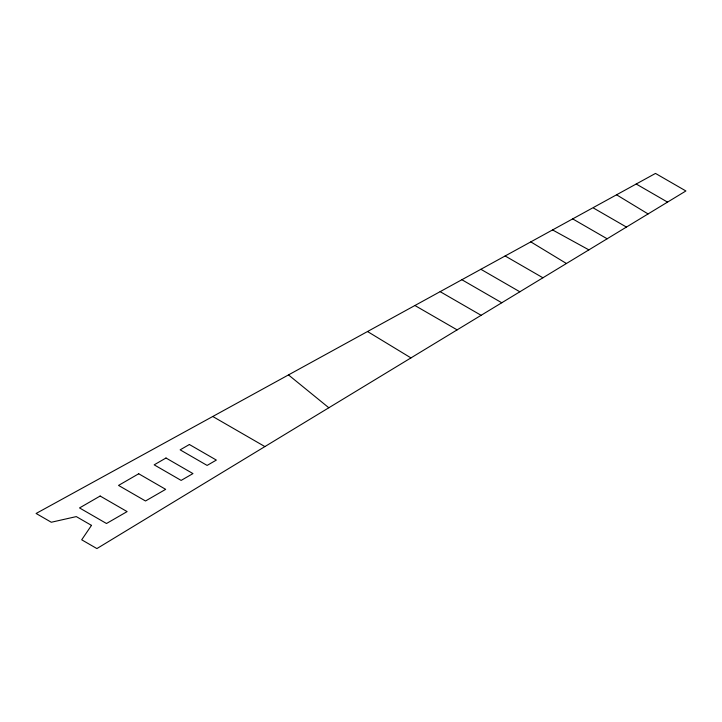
<?xml version="1.0" encoding="UTF-8"?>
<svg xmlns="http://www.w3.org/2000/svg" width="722" height="722" viewBox="0 0 722 722"><rect width="100%" height="100%" fill="white"/><g stroke="black" fill="none" stroke-linecap="round" stroke-linejoin="round"><path stroke-width="1.08" d="M552.565 229.93L588.881 249.875M636.199 184.011L667.552 202.115M593.556 208.08L626.443 227.069M572.681 218.892L607.148 238.783M505.138 255.967L542.917 277.78M480.879 269.288L519.849 291.787M461.872 279.721L501.772 302.762M440.149 291.652L481.123 315.306M414.915 305.505L457.125 329.873M212.764 416.486L264.893 446.584M616.561 194.805L648.076 213.938M530.805 241.879L566.436 263.503M367.516 331.524L410.953 357.904M288.484 374.917L328.835 407.768M91.495 525.372L81.703 539.803L96.901 548.576L685.9 190.969L655.495 173.424L36.1 513.477L51.298 522.25L76.297 516.6L91.495 525.372M100.15 496.032L79.528 507.936L106.495 523.504L127.117 511.6L100.15 496.032M138.705 473.767L118.534 485.419L145.51 500.987L165.672 489.345L138.705 473.767M165.997 458.01L154.174 464.842L181.141 480.41L192.964 473.587L165.997 458.01M189.39 444.508L180.139 449.842L207.115 465.419L216.356 460.076L189.39 444.508"/></g></svg>
